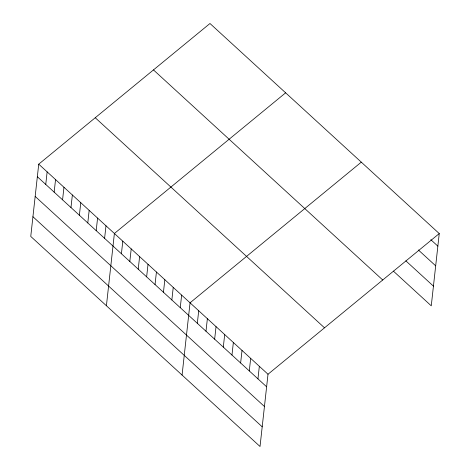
<?xml version="1.0" encoding="UTF-8"?>
<svg xmlns="http://www.w3.org/2000/svg" width="470" height="470" viewBox="0 0 470 470"><rect width="100%" height="100%" fill="white"/><g stroke="black" fill="none" stroke-linecap="round" stroke-linejoin="round"><path stroke-width="0.7" d="M38.734 164.165L30.756 236.428L260.028 446.5L268.006 374.243L439.244 233.572L209.972 23.5L38.734 164.165L268.006 374.243M45.755 184.434L47.141 171.867M54.162 192.136L55.548 179.575M62.569 199.838L63.955 187.277M70.976 207.54L72.362 194.98M79.377 215.242L80.769 202.682M87.784 222.95L89.171 210.384M96.191 230.653L97.578 218.086M104.599 238.355L105.985 225.788M106.414 305.747L114.392 233.49L285.631 92.825M121.413 253.759L122.799 241.192M129.82 261.461L131.206 248.9M138.227 269.163L139.613 256.602M146.634 276.865L148.021 264.305M155.041 284.567L156.428 272.007M163.442 292.269L164.835 279.709M171.85 299.978L173.236 287.411M180.257 307.68L181.643 295.113M182.072 375.072L190.05 302.815L361.289 162.15M197.324 323.319L198.716 310.752M205.989 331.25L207.376 318.689M214.649 339.187L216.036 326.627M223.309 347.124L224.695 334.564M231.969 355.062L233.361 342.495M240.634 362.999L242.021 350.432M249.294 370.936L250.68 358.369M257.954 378.873L259.34 366.306M439.244 233.572L431.266 305.835L393.372 271.114M430.82 239.688L437.858 246.139M418.359 249.964L435.684 265.838M405.833 260.838L433.44 286.136M153.467 69.918L382.733 279.997M95.246 117.747L324.512 327.825M37.347 176.732L266.619 386.804M35.174 196.431L264.44 406.503M32.929 216.723L262.201 426.801"/></g></svg>
